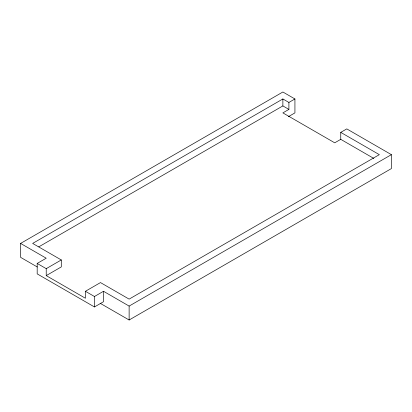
<?xml version="1.0" encoding="UTF-8"?>
<svg xmlns="http://www.w3.org/2000/svg" width="412" height="412" viewBox="0 0 412 412"><rect width="100%" height="100%" fill="white"/><g stroke="black" fill="none" stroke-linecap="round" stroke-linejoin="round"><path stroke-width="0.62" d="M37.296 266.986L20.6 257.346L20.6 243.42L282.874 92L294.93 98.962L294.93 112.883L288.354 116.684M294.93 98.962L288.905 102.439L282.874 98.962L32.656 243.42L61.295 259.957L61.295 266.919L46.226 275.618L46.226 268.655L61.295 259.957M38.79 246.845L282.874 105.92L288.905 109.401L288.905 102.439M288.905 109.401L282.874 112.883L334.724 142.82L340.75 139.338L373.828 158.435M46.226 275.618L85.413 298.247L85.413 291.284L94.456 296.506L103.505 291.284L103.505 301.728L94.456 306.95L37.183 273.877L37.183 263.438L46.226 258.216L20.6 243.42M340.75 139.338L340.75 132.376L346.78 128.894L391.4 154.655L391.4 168.58L129.126 320L100.188 303.294M85.413 291.284L100.487 282.581L129.126 299.117L379.344 154.655L340.75 132.376M103.505 291.284L129.126 306.08L391.4 154.655M37.183 263.438L46.226 268.655M282.874 98.962L282.874 105.92M129.126 306.08L129.126 320M94.456 296.506L94.456 306.95"/></g></svg>
